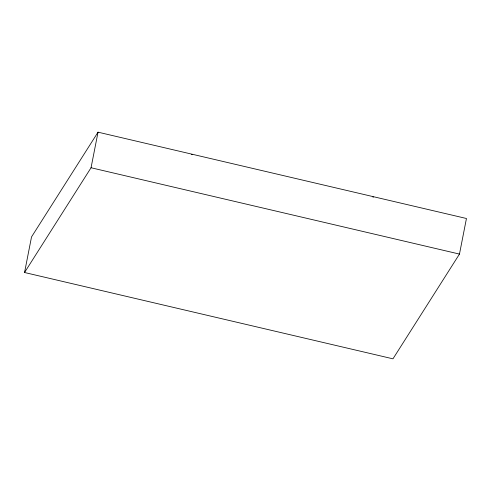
<?xml version="1.0" encoding="UTF-8"?>
<svg xmlns="http://www.w3.org/2000/svg" width="491" height="491" viewBox="0 0 491 491"><rect width="100%" height="100%" fill="white"/><g stroke="black" fill="none" stroke-linecap="round" stroke-linejoin="round"><path stroke-width="0.74" d="M24.55 272.505L31.528 236.92L98.034 132.171L466.45 218.495L459.472 254.08L392.966 358.829L24.55 272.505L91.05 167.75L98.034 132.171M372.798 196.971L373.528 197.094M191.545 154.34L192.159 154.487M91.05 167.75L459.472 254.08"/></g></svg>
